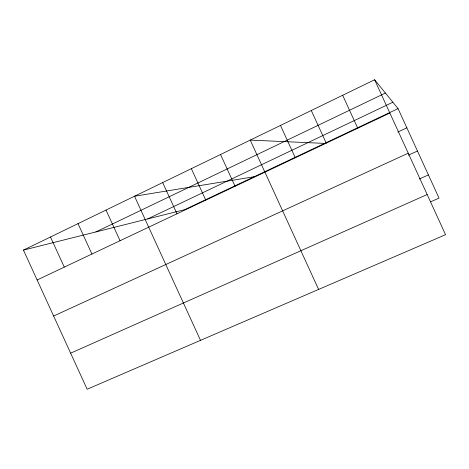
<?xml version="1.0" encoding="UTF-8"?>
<svg xmlns="http://www.w3.org/2000/svg" width="469" height="469" viewBox="0 0 469 469"><rect width="100%" height="100%" fill="white"/><g stroke="black" fill="none" stroke-linecap="round" stroke-linejoin="round"><path stroke-width="0.7" d="M374.625 79.771L445.55 234.688L87.146 389.229L23.45 250.106L374.625 79.771L398.058 108.615L439.031 198.106L430.565 201.852M95.864 231.938L385.407 93.044M147.676 218.935L392.864 102.224M398.058 108.615L184.616 209.666L23.45 250.106M37.127 279.975L389.85 113.035M397.818 132.041L406.852 127.826M53.63 316.03L408.229 153.181M408.411 155.175L417.469 151.018M419.321 179.006L428.408 174.914M70.637 353.175L427.171 194.541M254.175 176.737L134.527 196.23L200.503 340.347M324.589 143.397L250.241 140.108L318.603 289.426M342.663 95.277L357.747 128.225M311.287 110.496L326.236 143.145M280.485 125.434L295.294 157.783M220.536 154.512L235.08 186.287M191.358 168.664L205.774 200.157M162.69 182.57L176.983 213.782M106.017 210.059L120.052 240.726M78.006 223.643L91.924 254.04M50.488 236.992L64.282 267.119"/></g></svg>
